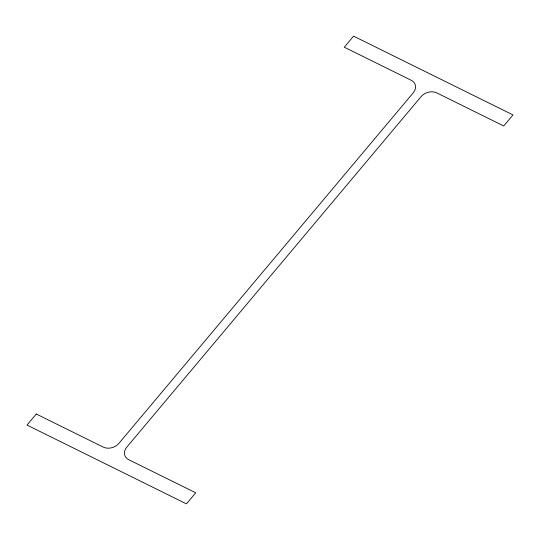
<?xml version="1.0" encoding="UTF-8"?>
<svg xmlns="http://www.w3.org/2000/svg" width="540" height="540" viewBox="0 0 540 540"><rect width="100%" height="100%" fill="white"/><g stroke="black" fill="none" stroke-linecap="round" stroke-linejoin="round"><path stroke-width="0.81" d="M36.281 414.018L27 425.075L186.442 503.861L195.723 492.804L128.776 459.722A11.455 8.903 -19.9 0 1 126.731 447.208L421.072 96.647A11.455 8.903 -19.9 0 1 436.765 92.9L503.719 125.982L513 114.925L353.558 36.14L344.277 47.196L411.224 80.278A11.455 8.903 -19.9 0 1 413.269 92.792L118.928 443.354A11.455 8.903 -19.9 0 1 103.235 447.1L36.281 414.018"/></g></svg>
